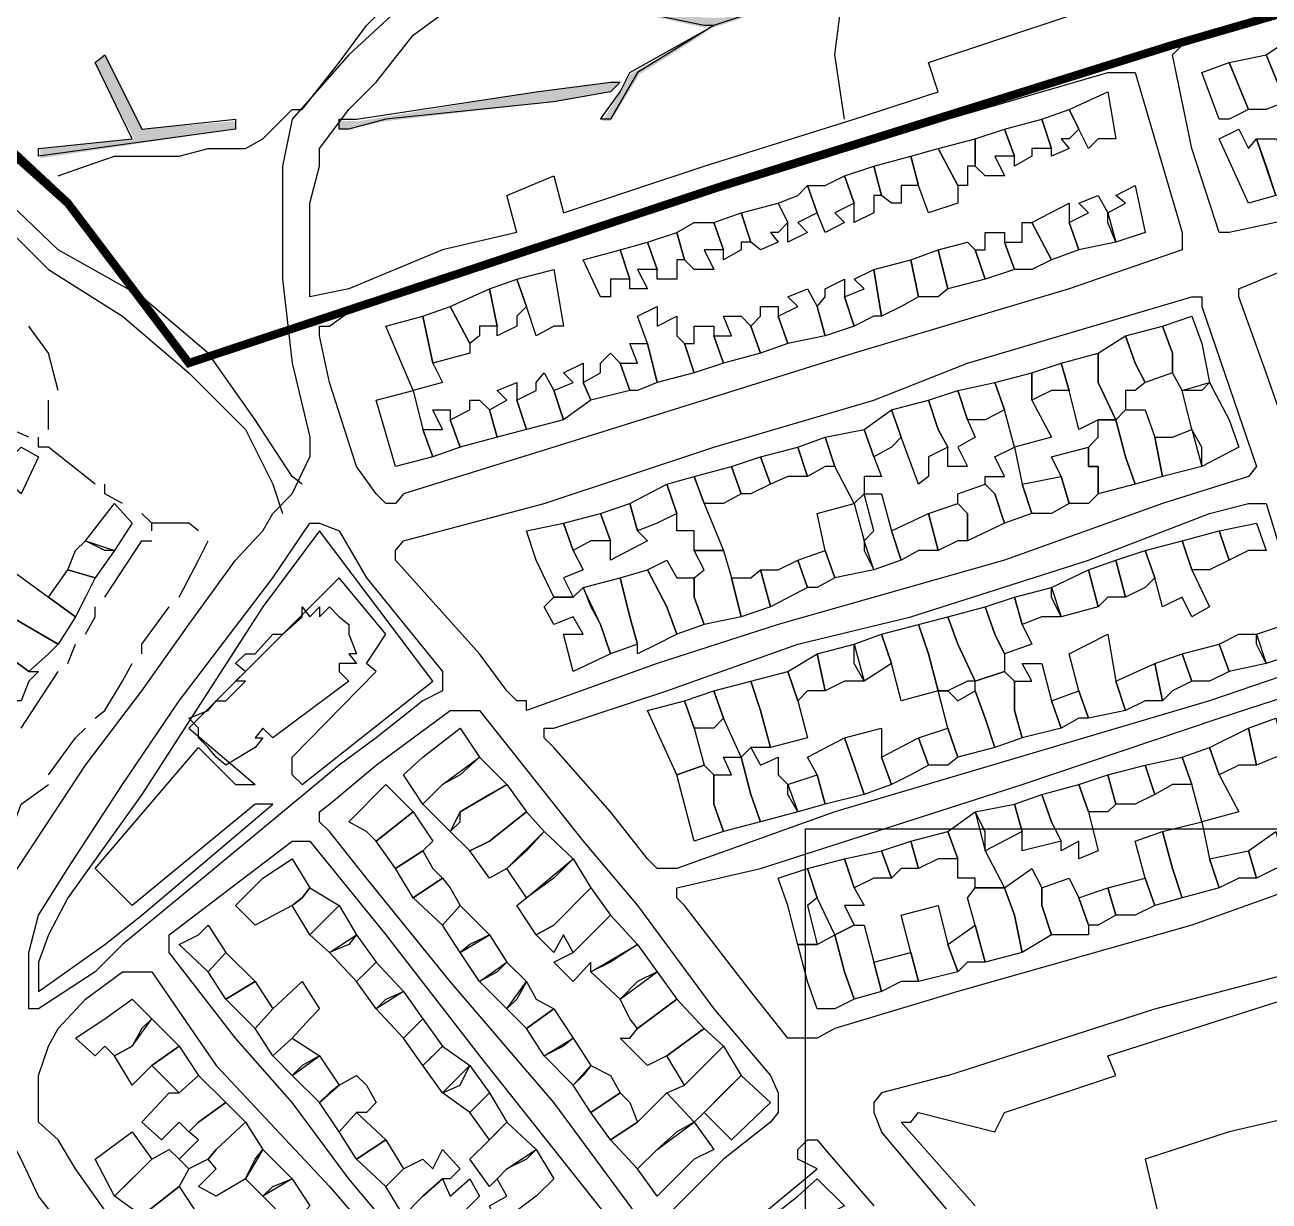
# Model space of a CAD drawing. Header units: millimetres. Extents: x -3588 to 75209, y -3737 to 38254.
# Drawn here: x 18656.6 to 18836.6, y 33801.1 to 33971.2 of the extents above; entities that cross this region are included whole.
import ezdxf

# ---------------------------------------------------------------- set-up
doc = ezdxf.new("R2010")
doc.units = ezdxf.units.MM
doc.layers.add('H', color=250, linetype='Continuous')
doc.layers.add('P', color=253, linetype='Continuous')

msp = doc.modelspace()

# ---------------------------------------------------------------- hatches: boundary and pattern name
at = {"layer": 'H', "linetype": 'Continuous'}
for points in [[(18725.22, 33977.638), (18729.173, 33977.638), (18754.859, 33972.277), (18757.692, 33972.277), (18775.184, 33977.638), (18794.388, 33983.288), (18795.796, 33983.288), (18801.158, 33983.288), (18803.702, 33983.288), (18817.241, 33984.408), (18835.038, 33987.224), (18841.807, 33988.649), (18845.76, 33988.649), (18844.352, 33987.224), (18825.435, 33984.408), (18813.288, 33983.288), (18802.566, 33981.863), (18795.796, 33983.288), (18794.388, 33983.288), (18776.592, 33977.638), (18756.267, 33970.853), (18745.545, 33964.083), (18741.32, 33957.314), (18740.184, 33957.314), (18742.728, 33961.538), (18744.136, 33964.083), (18756.267, 33970.853), (18754.859, 33970.853), (18729.173, 33976.502), (18725.22, 33976.502), (18725.22, 33977.638), (18725.22, 33977.638)], [(18658.885, 33951.952), (18658.885, 33953.361), (18672.44, 33954.769), (18666.79, 33965.491), (18668.199, 33966.9), (18673.56, 33956.177), (18687.115, 33957.314), (18687.115, 33956.177), (18658.885, 33951.952), (18658.885, 33951.952)], [(18702.079, 33956.177), (18702.079, 33957.314), (18704.895, 33957.314), (18730.581, 33961.538), (18741.32, 33962.963), (18742.728, 33962.963), (18741.32, 33961.538), (18733.414, 33960.13), (18708.848, 33957.314), (18703.487, 33956.177), (18702.079, 33956.177), (18702.079, 33956.177)]]:
    msp.add_hatch(color=256, dxfattribs=at).paths.add_polyline_path(points)

# ---------------------------------------------------------------- linework, layer by layer
msp.add_lwpolyline([(18769.536, 33854.934), (20358.747, 33854.934), (20358.747, 33039.938), (18769.536, 33039.938)], close=True)
at = {"layer": 'P'}
for points in [[(18781.969, 34143.053), (18781.969, 34140.508), (18779.425, 34129.497), (18772.367, 34101.283), (18765.581, 34072.764), (18760.22, 34049.623), (18756.267, 34033.523), (18754.859, 34023.937), (18753.451, 34019.984), (18749.498, 34013.198), (18742.728, 34003.612), (18730.581, 33990.057), (18718.162, 33980.455), (18703.487, 33966.9), (18695.293, 33957.586), (18693.885, 33950.816), (18693.885, 33934.444), (18695.293, 33922.313), (18697.838, 33911.575), (18697.838, 33908.758)], [(18727.765, 33941.214), (18726.356, 33946.575), (18733.126, 33949.408), (18734.534, 33944.046), (18754.859, 33950.816), (18776.592, 33957.586), (18788.739, 33961.538), (18787.33, 33965.779), (18807.655, 33972.549), (18814.425, 33975.094), (18818.666, 33976.502), (18840.399, 33983.288), (18842.943, 33979.335), (18842.943, 33977.91), (18852.53, 33981.863), (18867.493, 33986.104), (18876.807, 33988.649), (18895.724, 33995.418), (18905.326, 33998.235)], [(18830.797, 33941.214), (18829.388, 33941.214), (18825.435, 33953.361), (18822.619, 33966.9), (18824.027, 33968.324), (18829.388, 33969.732), (18849.713, 33976.502), (18876.807, 33984.696), (18898.54, 33991.465), (18908.142, 33994.01), (18909.279, 33994.01), (18910.687, 33992.874), (18920.289, 33969.732), (18920.289, 33968.324), (18918.865, 33968.324), (18918.865, 33966.9), (18898.54, 33961.538), (18863.268, 33950.816), (18837.566, 33942.638), (18830.797, 33941.214)], [(18844.352, 33987.224), (18825.435, 33984.696), (18813.288, 33983.288), (18802.294, 33981.863), (18795.508, 33983.288), (18794.1, 33983.288), (18776.592, 33977.91), (18756.267, 33971.141), (18745.257, 33964.371), (18741.32, 33957.586), (18739.895, 33957.586), (18742.728, 33961.538), (18744.136, 33964.371), (18756.267, 33971.141), (18754.859, 33971.141), (18729.173, 33976.502), (18724.932, 33976.502), (18724.932, 33977.91), (18724.932, 33977.91)], [(18661.429, 33949.408), (18665.382, 33950.816), (18669.607, 33952.224), (18673.56, 33952.224), (18678.921, 33952.224), (18683.162, 33953.361), (18688.524, 33953.361), (18691.068, 33954.769), (18693.885, 33957.586), (18695.293, 33959.01), (18696.717, 33959.01), (18702.079, 33965.779), (18706.032, 33971.141), (18711.393, 33976.502), (18718.162, 33980.455), (18719.571, 33981.863)], [(18727.765, 33941.214), (18717.042, 33938.685), (18703.487, 33933.036), (18697.838, 33931.9), (18697.838, 33935.853), (18697.838, 33939.805), (18697.838, 33945.455), (18699.246, 33950.816), (18699.246, 33953.361), (18703.487, 33959.01), (18707.44, 33962.963), (18712.801, 33969.732), (18723.812, 33977.91)], [(18775.184, 33957.586), (18773.775, 33966.9), (18775.184, 33977.91)], [(18840.399, 33961.538), (18838.99, 33960.13), (18836.158, 33966.9), (18840.399, 33969.732), (18842.943, 33961.538), (18840.399, 33961.538)], [(18658.597, 33952.224), (18658.597, 33953.361), (18672.152, 33954.769), (18666.79, 33965.779), (18668.199, 33966.9), (18673.56, 33956.177), (18687.115, 33957.586), (18687.115, 33956.177), (18658.597, 33952.224), (18658.597, 33952.224)], [(18830.797, 33957.586), (18829.388, 33957.586), (18826.844, 33964.371), (18830.797, 33965.779), (18833.613, 33959.01), (18830.797, 33957.586)], [(18836.158, 33959.01), (18833.613, 33959.01), (18830.797, 33965.779), (18836.158, 33966.9), (18838.99, 33960.13), (18836.158, 33959.01)], [(18708.848, 33901.989), (18707.44, 33903.397), (18704.607, 33907.35), (18700.67, 33919.481), (18699.246, 33926.25), (18699.246, 33927.675), (18700.67, 33927.675), (18704.607, 33930.491), (18722.403, 33935.853), (18746.681, 33944.046), (18768.414, 33950.816), (18790.147, 33957.586), (18813.288, 33964.371), (18814.425, 33964.371), (18815.833, 33964.371), (18817.241, 33964.371), (18824.027, 33941.214), (18824.027, 33938.685), (18807.655, 33933.036), (18776.592, 33923.722), (18733.126, 33910.167), (18711.393, 33903.397), (18710.257, 33901.989), (18708.848, 33901.989)], [(18702.079, 33956.177), (18702.079, 33957.586), (18704.607, 33957.586), (18730.581, 33961.538), (18741.32, 33962.963), (18742.728, 33962.963), (18741.32, 33961.538), (18733.126, 33960.13), (18708.848, 33957.586), (18703.487, 33956.177), (18702.079, 33956.177), (18702.079, 33956.177)], [(18811.88, 33954.769), (18810.472, 33953.361), (18809.063, 33956.177), (18807.655, 33959.01), (18813.288, 33961.538), (18814.425, 33954.769), (18811.88, 33954.769)], [(18807.655, 33954.769), (18806.519, 33954.769), (18807.655, 33953.361), (18805.111, 33952.224), (18805.111, 33953.361), (18803.702, 33957.586), (18807.655, 33959.01), (18809.063, 33956.177), (18807.655, 33954.769)], [(18696.717, 33904.805), (18695.293, 33905.926), (18689.932, 33914.119), (18683.162, 33923.722), (18673.56, 33931.9), (18661.429, 33938.685), (18653.235, 33946.575), (18650.419, 33957.586)], [(18803.702, 33953.361), (18802.294, 33953.361), (18802.294, 33952.224), (18799.749, 33950.816), (18799.749, 33952.224), (18798.341, 33956.177), (18803.702, 33957.586), (18805.111, 33953.361), (18803.702, 33953.361)], [(18798.341, 33952.224), (18796.917, 33952.224), (18798.341, 33949.408), (18795.508, 33949.408), (18794.1, 33950.816), (18794.1, 33954.769), (18798.341, 33956.177), (18799.749, 33952.224), (18798.341, 33952.224)], [(18836.158, 33950.816), (18837.566, 33946.575), (18833.613, 33945.455), (18829.388, 33954.769), (18832.205, 33956.177), (18833.613, 33953.361), (18834.749, 33954.769), (18836.158, 33950.816)], [(18791.555, 33947.999), (18791.555, 33945.455), (18787.33, 33944.046), (18785.906, 33947.999), (18784.786, 33952.224), (18788.739, 33953.361), (18791.555, 33947.999)], [(18794.1, 33950.816), (18792.964, 33950.816), (18792.964, 33947.999), (18791.555, 33947.999), (18788.739, 33953.361), (18794.1, 33954.769), (18794.1, 33950.816)], [(18836.158, 33954.769), (18837.566, 33954.769), (18838.99, 33953.361), (18840.399, 33953.361), (18842.943, 33947.999), (18837.566, 33946.575), (18834.749, 33954.769), (18836.158, 33954.769)], [(18784.786, 33947.999), (18783.378, 33947.999), (18783.378, 33945.455), (18781.969, 33945.455), (18780.545, 33946.575), (18779.425, 33950.816), (18784.786, 33952.224), (18785.906, 33947.999), (18784.786, 33947.999)], [(18779.425, 33946.575), (18779.425, 33945.455), (18779.425, 33944.046), (18776.592, 33942.638), (18776.592, 33945.455), (18775.184, 33949.408), (18779.425, 33950.816), (18780.545, 33946.575), (18779.425, 33946.575)], [(18768.414, 33946.575), (18769.822, 33947.999), (18771.231, 33944.046), (18768.414, 33942.638), (18769.822, 33941.214), (18767.006, 33939.805), (18767.006, 33942.638), (18765.581, 33945.455), (18768.414, 33946.575)], [(18772.367, 33947.999), (18775.184, 33949.408), (18776.592, 33945.455), (18773.775, 33944.046), (18775.184, 33942.638), (18772.367, 33941.214), (18771.231, 33944.046), (18769.822, 33947.999), (18772.367, 33947.999)], [(18813.288, 33942.638), (18813.288, 33944.046), (18815.833, 33945.455), (18814.425, 33946.575), (18817.241, 33947.999), (18818.666, 33941.214), (18814.425, 33939.805), (18813.288, 33942.638)], [(18813.288, 33944.046), (18814.425, 33939.805), (18809.063, 33938.685), (18807.655, 33942.638), (18810.472, 33944.046), (18809.063, 33945.455), (18811.88, 33946.575), (18813.288, 33944.046)], [(18650.419, 33945.455), (18660.021, 33935.853), (18670.743, 33929.083), (18680.346, 33920.889), (18688.524, 33912.711), (18692.476, 33904.805), (18693.885, 33900.564)], [(18765.581, 33941.214), (18764.461, 33941.214), (18765.581, 33939.805), (18763.053, 33938.685), (18761.644, 33939.805), (18760.22, 33944.046), (18765.581, 33945.455), (18767.006, 33942.638), (18765.581, 33941.214)], [(18807.655, 33942.638), (18809.063, 33938.685), (18805.111, 33937.261), (18802.294, 33942.638), (18807.655, 33945.455), (18807.655, 33942.638)], [(18753.451, 33942.638), (18756.267, 33942.638), (18757.692, 33938.685), (18754.859, 33938.685), (18756.267, 33935.853), (18753.451, 33935.853), (18752.042, 33937.261), (18750.906, 33941.214), (18753.451, 33942.638)], [(18761.644, 33939.805), (18760.22, 33939.805), (18760.22, 33938.685), (18757.692, 33937.261), (18757.692, 33938.685), (18756.267, 33942.638), (18760.22, 33944.046), (18761.644, 33939.805)], [(18802.294, 33935.853), (18799.749, 33935.853), (18798.341, 33939.805), (18800.87, 33939.805), (18800.87, 33942.638), (18802.294, 33942.638), (18805.111, 33937.261), (18802.294, 33935.853)], [(18750.906, 33937.261), (18750.906, 33934.444), (18748.089, 33934.444), (18748.089, 33935.853), (18746.681, 33939.805), (18750.906, 33941.214), (18752.042, 33937.261), (18750.906, 33937.261)], [(18798.341, 33939.805), (18799.749, 33935.853), (18795.508, 33934.444), (18794.1, 33938.685), (18795.508, 33938.685), (18795.508, 33941.214), (18798.341, 33941.214), (18798.341, 33939.805)], [(18742.728, 33934.444), (18741.32, 33934.444), (18741.32, 33931.9), (18739.895, 33931.9), (18737.367, 33937.261), (18742.728, 33938.685), (18744.136, 33934.444), (18742.728, 33934.444)], [(18746.681, 33935.853), (18745.257, 33935.853), (18746.681, 33933.036), (18744.136, 33933.036), (18744.136, 33934.444), (18742.728, 33938.685), (18746.681, 33939.805), (18748.089, 33935.853), (18746.681, 33935.853)], [(18788.739, 33931.9), (18785.906, 33931.9), (18784.786, 33937.261), (18788.739, 33938.685), (18790.147, 33933.036), (18788.739, 33931.9)], [(18794.1, 33938.685), (18795.508, 33934.444), (18790.147, 33933.036), (18788.739, 33938.685), (18792.964, 33939.805), (18794.1, 33938.685)], [(18783.378, 33930.491), (18780.545, 33929.083), (18779.425, 33935.853), (18784.786, 33937.261), (18785.906, 33931.9), (18783.378, 33930.491)], [(18733.126, 33927.675), (18730.581, 33926.25), (18729.173, 33930.491), (18727.765, 33934.444), (18733.126, 33935.853), (18734.534, 33927.675), (18733.126, 33927.675)], [(18779.425, 33929.083), (18776.592, 33927.675), (18775.184, 33931.9), (18778.016, 33933.036), (18776.592, 33934.444), (18779.425, 33935.853), (18780.545, 33929.083), (18779.425, 33929.083)], [(18840.399, 33908.758), (18836.158, 33920.889), (18832.205, 33931.9), (18832.205, 33933.036), (18838.99, 33935.853)], [(18727.765, 33929.083), (18727.765, 33927.675), (18724.932, 33926.25), (18724.932, 33927.675), (18723.812, 33933.036), (18727.765, 33934.444), (18729.173, 33930.491), (18727.765, 33929.083)], [(18775.184, 33931.9), (18776.592, 33927.675), (18772.367, 33926.25), (18771.231, 33930.491), (18772.367, 33931.9), (18772.367, 33933.036), (18775.184, 33934.444), (18775.184, 33931.9)], [(18729.173, 33873.47), (18727.765, 33873.47), (18726.356, 33874.878), (18722.403, 33880.24), (18710.257, 33893.795), (18710.257, 33895.203), (18711.393, 33896.611), (18731.718, 33901.989), (18756.267, 33910.167), (18779.425, 33916.936), (18792.964, 33922.313), (18825.435, 33931.9), (18826.844, 33931.9), (18826.844, 33930.491), (18834.749, 33907.35), (18833.613, 33905.926), (18821.194, 33901.989), (18798.341, 33893.795), (18765.581, 33884.481), (18748.089, 33878.831), (18729.173, 33872.062), (18729.173, 33873.47)], [(18723.812, 33927.675), (18722.403, 33927.675), (18722.403, 33926.25), (18720.995, 33925.13), (18718.162, 33930.491), (18723.812, 33933.036), (18724.932, 33927.675), (18723.812, 33927.675)], [(18771.231, 33930.491), (18772.367, 33926.25), (18767.006, 33925.13), (18765.581, 33929.083), (18768.414, 33930.491), (18767.006, 33931.9), (18769.822, 33933.036), (18771.231, 33930.491)], [(18720.995, 33925.13), (18720.995, 33923.722), (18715.618, 33922.313), (18714.209, 33929.083), (18718.162, 33930.491), (18720.995, 33925.13)], [(18750.906, 33926.25), (18752.042, 33925.13), (18753.451, 33920.889), (18748.089, 33919.481), (18746.681, 33925.13), (18745.257, 33929.083), (18748.089, 33930.491), (18748.089, 33927.675), (18750.906, 33929.083), (18750.906, 33926.25)], [(18765.581, 33929.083), (18767.006, 33925.13), (18763.053, 33923.722), (18761.644, 33927.675), (18763.053, 33929.083), (18763.053, 33930.491), (18765.581, 33930.491), (18765.581, 33929.083)], [(18715.618, 33922.313), (18717.042, 33919.481), (18712.801, 33918.36), (18708.848, 33927.675), (18714.209, 33929.083), (18715.618, 33922.313)], [(18761.644, 33927.675), (18763.053, 33923.722), (18757.692, 33922.313), (18756.267, 33926.25), (18758.812, 33926.25), (18757.692, 33929.083), (18760.22, 33929.083), (18761.644, 33927.675)], [(18826.844, 33918.36), (18824.027, 33918.36), (18822.619, 33920.889), (18822.619, 33923.722), (18821.194, 33927.675), (18825.435, 33929.083), (18826.844, 33925.13), (18827.98, 33919.481), (18826.844, 33918.36)], [(18661.429, 33918.36), (18660.021, 33923.722), (18657.188, 33927.675)], [(18756.267, 33926.25), (18757.692, 33922.313), (18753.451, 33920.889), (18752.042, 33925.13), (18753.451, 33925.13), (18753.451, 33927.675), (18756.267, 33927.675), (18756.267, 33926.25)], [(18817.241, 33918.36), (18815.833, 33918.36), (18815.833, 33915.528), (18814.425, 33914.119), (18811.88, 33919.481), (18811.88, 33923.722), (18815.833, 33926.25), (18817.241, 33922.313), (18818.666, 33919.481), (18817.241, 33918.36)], [(18822.619, 33923.722), (18822.619, 33920.889), (18818.666, 33919.481), (18817.241, 33922.313), (18815.833, 33926.25), (18821.194, 33927.675), (18822.619, 33923.722)], [(18745.257, 33918.36), (18744.136, 33918.36), (18742.728, 33922.313), (18745.257, 33922.313), (18744.136, 33925.13), (18746.681, 33925.13), (18748.089, 33919.481), (18745.257, 33918.36)], [(18742.728, 33922.313), (18744.136, 33918.36), (18738.487, 33916.936), (18737.367, 33919.481), (18739.895, 33920.889), (18739.895, 33922.313), (18741.32, 33923.722), (18742.728, 33922.313)], [(18811.88, 33919.481), (18814.425, 33914.119), (18811.88, 33914.119), (18809.063, 33912.711), (18807.655, 33918.36), (18806.519, 33922.313), (18811.88, 33923.722), (18811.88, 33919.481)], [(18733.126, 33918.36), (18734.534, 33914.119), (18729.173, 33912.711), (18727.765, 33916.936), (18730.581, 33918.36), (18730.581, 33919.481), (18731.718, 33920.889), (18733.126, 33918.36)], [(18737.367, 33919.481), (18738.487, 33916.936), (18734.534, 33914.119), (18733.126, 33918.36), (18735.943, 33919.481), (18734.534, 33920.889), (18737.367, 33922.313), (18737.367, 33919.481)], [(18802.294, 33916.936), (18805.111, 33911.575), (18799.749, 33910.167), (18798.341, 33915.528), (18796.917, 33919.481), (18802.294, 33920.889), (18802.294, 33916.936)], [(18805.111, 33918.36), (18802.294, 33916.936), (18802.294, 33920.889), (18806.519, 33922.313), (18807.655, 33918.36), (18805.111, 33918.36)], [(18727.765, 33916.936), (18729.173, 33912.711), (18724.932, 33911.575), (18723.812, 33915.528), (18726.356, 33916.936), (18724.932, 33918.36), (18727.765, 33919.481), (18727.765, 33916.936)], [(18795.508, 33914.119), (18792.964, 33914.119), (18791.555, 33918.36), (18796.917, 33919.481), (18798.341, 33915.528), (18795.508, 33914.119)], [(18826.844, 33910.167), (18825.435, 33912.711), (18824.027, 33918.36), (18827.98, 33919.481), (18830.797, 33914.119), (18832.205, 33910.167), (18826.844, 33907.35), (18826.844, 33910.167)], [(18714.209, 33912.711), (18715.618, 33908.758), (18710.257, 33907.35), (18707.44, 33916.936), (18712.801, 33918.36), (18714.209, 33912.711)], [(18792.964, 33914.119), (18794.1, 33911.575), (18791.555, 33910.167), (18792.964, 33907.35), (18790.147, 33907.35), (18790.147, 33910.167), (18788.739, 33912.711), (18787.33, 33916.936), (18791.555, 33918.36), (18792.964, 33914.119)], [(18660.021, 33912.711), (18660.021, 33914.119), (18660.021, 33916.936)], [(18718.162, 33914.119), (18719.571, 33910.167), (18715.618, 33908.758), (18714.209, 33912.711), (18717.042, 33912.711), (18715.618, 33915.528), (18718.162, 33915.528), (18718.162, 33914.119)], [(18723.812, 33915.528), (18724.932, 33911.575), (18719.571, 33910.167), (18718.162, 33914.119), (18720.995, 33915.528), (18720.995, 33916.936), (18722.403, 33916.936), (18723.812, 33915.528)], [(18781.969, 33910.167), (18779.425, 33908.758), (18778.016, 33912.711), (18781.969, 33915.528), (18783.378, 33911.575), (18781.969, 33910.167)], [(18783.378, 33911.575), (18781.969, 33915.528), (18787.33, 33916.936), (18788.739, 33912.711), (18790.147, 33910.167), (18787.33, 33908.758), (18787.33, 33905.926), (18785.906, 33904.805), (18783.378, 33911.575)], [(18820.074, 33911.575), (18821.194, 33905.926), (18817.241, 33904.805), (18815.833, 33908.758), (18814.425, 33914.119), (18815.833, 33915.528), (18818.666, 33915.528), (18820.074, 33911.575)], [(18815.833, 33908.758), (18817.241, 33904.805), (18811.88, 33903.397), (18811.88, 33907.35), (18810.472, 33907.35), (18810.472, 33910.167), (18811.88, 33911.575), (18811.88, 33914.119), (18814.425, 33914.119), (18815.833, 33908.758)], [(18657.188, 33911.575), (18654.644, 33912.711)], [(18779.425, 33908.758), (18780.545, 33905.926), (18778.016, 33905.926), (18778.016, 33903.397), (18776.592, 33901.989), (18773.775, 33907.35), (18772.367, 33911.575), (18778.016, 33912.711), (18779.425, 33908.758)], [(18822.619, 33911.575), (18825.435, 33912.711), (18826.844, 33907.35), (18821.194, 33905.926), (18820.074, 33911.575), (18822.619, 33911.575)], [(18654.644, 33908.758), (18656.068, 33910.167), (18658.597, 33908.758), (18656.068, 33903.397), (18653.235, 33905.926), (18654.644, 33908.758)], [(18658.597, 33910.167), (18658.597, 33911.575)], [(18658.597, 33910.167), (18658.597, 33911.575)], [(18666.79, 33904.805), (18660.021, 33910.167), (18658.597, 33910.167)], [(18767.006, 33905.926), (18764.461, 33904.805), (18763.053, 33908.758), (18768.414, 33910.167), (18769.822, 33905.926), (18767.006, 33905.926)], [(18772.367, 33907.35), (18769.822, 33905.926), (18768.414, 33910.167), (18772.367, 33911.575), (18773.775, 33907.35), (18772.367, 33907.35)], [(18800.87, 33904.805), (18802.294, 33900.564), (18798.341, 33899.156), (18796.917, 33903.397), (18795.508, 33904.805), (18795.508, 33905.926), (18798.341, 33905.926), (18796.917, 33908.758), (18799.749, 33910.167), (18800.87, 33904.805)], [(18810.472, 33901.989), (18807.655, 33901.989), (18806.519, 33905.926), (18805.111, 33908.758), (18810.472, 33910.167), (18810.472, 33907.35), (18811.88, 33907.35), (18811.88, 33903.397), (18810.472, 33901.989)], [(18691.068, 33898.036), (18692.476, 33900.564), (18695.293, 33903.397), (18697.838, 33908.758)], [(18761.644, 33903.397), (18760.22, 33903.397), (18758.812, 33907.35), (18763.053, 33908.758), (18764.461, 33904.805), (18761.644, 33903.397)], [(18757.692, 33901.989), (18754.859, 33901.989), (18753.451, 33905.926), (18758.812, 33907.35), (18760.22, 33903.397), (18757.692, 33901.989)], [(18670.743, 33901.989), (18668.199, 33903.397), (18668.199, 33904.805)], [(18748.089, 33899.156), (18745.257, 33898.036), (18744.136, 33901.989), (18749.498, 33904.805), (18750.906, 33900.564), (18748.089, 33899.156)], [(18754.859, 33901.989), (18757.692, 33895.203), (18753.451, 33895.203), (18753.451, 33898.036), (18750.906, 33898.036), (18750.906, 33900.564), (18749.498, 33904.805), (18753.451, 33905.926), (18754.859, 33901.989)], [(18796.917, 33903.397), (18798.341, 33899.156), (18792.964, 33896.611), (18792.964, 33900.564), (18791.555, 33901.989), (18791.555, 33903.397), (18795.508, 33904.805), (18796.917, 33903.397)], [(18805.111, 33900.564), (18802.294, 33900.564), (18800.87, 33904.805), (18806.519, 33905.926), (18807.655, 33901.989), (18805.111, 33900.564)], [(18781.969, 33898.036), (18783.378, 33893.795), (18779.425, 33892.386), (18778.016, 33896.611), (18779.425, 33898.036), (18778.016, 33903.397), (18780.545, 33903.397), (18781.969, 33898.036)], [(18668.199, 33895.203), (18665.382, 33896.611), (18669.607, 33901.989), (18672.152, 33899.156), (18669.607, 33895.203), (18668.199, 33895.203)], [(18749.498, 33849.192), (18748.089, 33849.192), (18746.681, 33850.601), (18741.32, 33857.386), (18733.126, 33866.7), (18731.718, 33868.109), (18731.718, 33869.517), (18733.126, 33869.517), (18749.498, 33874.878), (18768.414, 33881.664), (18784.786, 33885.601), (18810.472, 33893.795), (18827.98, 33900.564), (18833.613, 33901.989), (18834.749, 33901.989), (18836.158, 33901.989), (18841.519, 33884.481)], [(18745.257, 33898.036), (18746.681, 33896.611), (18741.32, 33893.795), (18741.32, 33896.611), (18739.895, 33900.564), (18744.136, 33901.989), (18745.257, 33898.036)], [(18778.016, 33895.203), (18779.425, 33892.386), (18773.775, 33891.25), (18772.367, 33895.203), (18771.231, 33900.564), (18776.592, 33901.989), (18778.016, 33896.611), (18778.016, 33895.203)], [(18791.555, 33896.611), (18788.739, 33895.203), (18787.33, 33900.564), (18791.555, 33901.989), (18792.964, 33900.564), (18792.964, 33896.611), (18791.555, 33896.611)], [(18658.597, 33828.868), (18657.188, 33828.868), (18657.188, 33830.276), (18657.188, 33831.412), (18657.188, 33837.062), (18658.597, 33842.423), (18662.838, 33849.192), (18670.743, 33861.339), (18678.921, 33873.47), (18692.476, 33891.25), (18697.838, 33899.156), (18699.246, 33899.156), (18702.079, 33898.036), (18706.032, 33891.25), (18717.042, 33877.711), (18717.042, 33876.287), (18717.042, 33874.878), (18714.209, 33873.47), (18707.44, 33868.109), (18702.079, 33864.156), (18695.293, 33858.507), (18678.921, 33844.951), (18670.743, 33838.182), (18666.79, 33834.229), (18658.597, 33828.868)], [(18674.968, 33898.036), (18674.968, 33899.156), (18673.56, 33900.564)], [(18681.754, 33898.036), (18680.346, 33899.156), (18678.921, 33899.156), (18674.968, 33899.156)], [(18735.943, 33895.203), (18737.367, 33892.386), (18734.534, 33891.25), (18735.943, 33888.434), (18733.126, 33888.434), (18730.581, 33893.795), (18729.173, 33898.036), (18734.534, 33899.156), (18735.943, 33895.203)], [(18738.487, 33896.611), (18735.943, 33895.203), (18734.534, 33899.156), (18739.895, 33900.564), (18741.32, 33896.611), (18738.487, 33896.611)], [(18785.906, 33895.203), (18783.378, 33893.795), (18781.969, 33898.036), (18787.33, 33900.564), (18788.739, 33895.203), (18785.906, 33895.203)], [(18833.613, 33895.203), (18830.797, 33893.795), (18829.388, 33898.036), (18834.749, 33899.156), (18836.158, 33895.203), (18833.613, 33895.203)], [(18650.419, 33826.051), (18650.419, 33827.459), (18650.419, 33835.637), (18651.827, 33839.59), (18654.644, 33847.784), (18665.382, 33864.156), (18673.56, 33874.878), (18680.346, 33884.481), (18687.115, 33893.795), (18691.068, 33898.036)], [(18696.717, 33861.339), (18715.618, 33876.287), (18699.246, 33898.036), (18691.068, 33887.025), (18673.56, 33859.915), (18662.838, 33844.951), (18660.021, 33839.59), (18658.597, 33835.637), (18658.597, 33831.412), (18668.199, 33838.182), (18673.56, 33842.423), (18692.476, 33858.507)], [(18827.98, 33892.386), (18825.435, 33892.386), (18824.027, 33896.611), (18829.388, 33898.036), (18830.797, 33893.795), (18827.98, 33892.386)], [(18663.958, 33895.203), (18665.382, 33896.611), (18669.607, 33895.203), (18666.79, 33891.25), (18662.838, 33892.386), (18663.958, 33895.203)], [(18668.199, 33888.434), (18673.56, 33896.611), (18674.968, 33896.611)], [(18678.921, 33888.434), (18681.754, 33893.795), (18683.162, 33896.611)], [(18825.435, 33892.386), (18827.98, 33887.025), (18825.435, 33885.601), (18824.027, 33888.434), (18821.194, 33887.025), (18820.074, 33891.25), (18818.666, 33895.203), (18824.027, 33896.611), (18825.435, 33892.386)], [(18753.451, 33889.842), (18753.451, 33888.434), (18754.859, 33884.481), (18750.906, 33883.072), (18749.498, 33887.025), (18746.681, 33892.386), (18749.498, 33893.795), (18750.906, 33891.25), (18753.451, 33891.25), (18753.451, 33889.842)], [(18753.451, 33888.434), (18753.451, 33891.25), (18754.859, 33892.386), (18753.451, 33895.203), (18757.692, 33895.203), (18758.812, 33891.25), (18760.22, 33885.601), (18754.859, 33884.481), (18753.451, 33888.434)], [(18765.581, 33892.386), (18768.414, 33893.795), (18769.822, 33889.842), (18764.461, 33887.025), (18763.053, 33892.386), (18765.581, 33892.386)], [(18771.231, 33889.842), (18769.822, 33889.842), (18768.414, 33893.795), (18772.367, 33895.203), (18773.775, 33891.25), (18771.231, 33889.842)], [(18813.288, 33888.434), (18811.88, 33887.025), (18810.472, 33892.386), (18814.425, 33893.795), (18815.833, 33888.434), (18813.288, 33888.434)], [(18818.666, 33889.842), (18815.833, 33888.434), (18814.425, 33893.795), (18818.666, 33895.203), (18820.074, 33891.25), (18818.666, 33889.842)], [(18660.021, 33888.434), (18663.958, 33885.601), (18661.429, 33881.664), (18654.644, 33885.601), (18651.827, 33888.434), (18654.644, 33892.386), (18660.021, 33888.434)], [(18665.382, 33888.434), (18663.958, 33885.601), (18660.021, 33888.434), (18662.838, 33892.386), (18666.79, 33891.25), (18665.382, 33888.434)], [(18748.089, 33881.664), (18745.257, 33880.24), (18745.257, 33881.664), (18744.136, 33885.601), (18742.728, 33891.25), (18746.681, 33892.386), (18749.498, 33887.025), (18750.906, 33883.072), (18748.089, 33881.664)], [(18761.644, 33891.25), (18763.053, 33892.386), (18764.461, 33887.025), (18760.22, 33885.601), (18758.812, 33891.25), (18761.644, 33891.25)], [(18805.111, 33888.434), (18805.111, 33889.842), (18810.472, 33892.386), (18811.88, 33887.025), (18806.519, 33885.601), (18805.111, 33888.434)], [(18696.717, 33861.339), (18695.293, 33862.748), (18695.293, 33865.276), (18707.44, 33877.711), (18706.032, 33878.831), (18708.848, 33883.072), (18702.079, 33891.25), (18680.346, 33869.517), (18689.932, 33861.339)], [(18744.136, 33885.601), (18745.257, 33881.664), (18741.32, 33880.24), (18739.895, 33884.481), (18737.367, 33889.842), (18742.728, 33891.25), (18744.136, 33885.601)], [(18738.487, 33887.025), (18739.895, 33884.481), (18741.32, 33880.24), (18735.943, 33877.711), (18734.534, 33883.072), (18737.367, 33883.072), (18735.943, 33885.601), (18733.126, 33884.481), (18731.718, 33887.025), (18733.126, 33888.434), (18735.943, 33888.434), (18737.367, 33889.842), (18738.487, 33887.025)], [(18796.917, 33883.072), (18795.508, 33887.025), (18799.749, 33888.434), (18800.87, 33884.481), (18802.294, 33881.664), (18798.341, 33880.24), (18796.917, 33883.072)], [(18803.702, 33885.601), (18800.87, 33884.481), (18799.749, 33888.434), (18805.111, 33889.842), (18806.519, 33885.601), (18803.702, 33885.601)], [(18665.382, 33883.072), (18666.79, 33885.601), (18666.79, 33887.025)], [(18673.56, 33880.24), (18673.56, 33881.664), (18677.513, 33887.025)], [(18683.162, 33872.062), (18684.283, 33873.47), (18685.707, 33873.47), (18688.524, 33876.287), (18687.115, 33876.287), (18688.524, 33877.711), (18687.115, 33878.831), (18688.524, 33880.24), (18689.932, 33880.24), (18692.476, 33883.072), (18693.885, 33883.072), (18696.717, 33885.601), (18696.717, 33887.025), (18697.838, 33885.601), (18699.246, 33887.025), (18699.246, 33885.601), (18700.67, 33887.025), (18702.079, 33885.601), (18703.487, 33884.481), (18703.487, 33883.072), (18704.607, 33880.24), (18703.487, 33880.24), (18704.607, 33878.831), (18703.487, 33878.831), (18702.079, 33878.831), (18702.079, 33877.711), (18703.487, 33876.287), (18692.476, 33868.109), (18691.068, 33869.517), (18689.932, 33868.109), (18691.068, 33868.109), (18689.932, 33866.7), (18685.707, 33864.156), (18684.283, 33865.276), (18683.162, 33866.7), (18681.754, 33868.109), (18681.754, 33869.517), (18680.346, 33870.925), (18683.162, 33872.062)], [(18796.917, 33883.072), (18798.341, 33880.24), (18798.341, 33877.711), (18794.1, 33876.287), (18791.555, 33881.664), (18790.147, 33885.601), (18795.508, 33887.025), (18796.917, 33883.072)], [(18660.021, 33880.24), (18657.188, 33877.711), (18651.827, 33881.664), (18654.644, 33885.601), (18661.429, 33881.664), (18660.021, 33880.24)], [(18792.964, 33876.287), (18790.147, 33874.878), (18788.739, 33874.878), (18787.33, 33880.24), (18785.906, 33884.481), (18790.147, 33885.601), (18791.555, 33881.664), (18794.1, 33876.287), (18792.964, 33876.287)], [(18657.188, 33876.287), (18656.068, 33873.47), (18654.644, 33873.47), (18649.282, 33877.711), (18646.466, 33880.24), (18649.282, 33884.481), (18651.827, 33881.664), (18657.188, 33877.711), (18658.597, 33877.711), (18657.188, 33876.287)], [(18776.592, 33878.831), (18776.592, 33881.664), (18780.545, 33883.072), (18781.969, 33878.831), (18778.016, 33876.287), (18776.592, 33878.831)], [(18781.969, 33878.831), (18780.545, 33883.072), (18785.906, 33884.481), (18787.33, 33880.24), (18788.739, 33874.878), (18783.378, 33873.47), (18781.969, 33878.831)], [(18809.063, 33874.878), (18807.655, 33880.24), (18813.288, 33883.072), (18814.425, 33876.287), (18815.833, 33872.062), (18810.472, 33870.925), (18809.063, 33874.878)], [(18832.205, 33883.072), (18834.749, 33883.072), (18836.158, 33878.831), (18830.797, 33877.711), (18829.388, 33881.664), (18832.205, 33883.072)], [(18834.749, 33881.664), (18834.749, 33883.072), (18838.99, 33884.481), (18840.399, 33880.24), (18836.158, 33878.831), (18834.749, 33881.664)], [(18662.838, 33878.831), (18663.958, 33881.664)], [(18775.184, 33876.287), (18772.367, 33874.878), (18771.231, 33880.24), (18776.592, 33881.664), (18778.016, 33876.287), (18775.184, 33876.287)], [(18827.98, 33876.287), (18825.435, 33876.287), (18824.027, 33880.24), (18829.388, 33881.664), (18830.797, 33877.711), (18827.98, 33876.287)], [(18769.822, 33874.878), (18768.414, 33873.47), (18767.006, 33877.711), (18771.231, 33880.24), (18772.367, 33874.878), (18769.822, 33874.878)], [(18822.619, 33874.878), (18821.194, 33873.47), (18820.074, 33878.831), (18824.027, 33880.24), (18825.435, 33876.287), (18822.619, 33874.878)], [(18656.068, 33869.517), (18661.429, 33877.711)], [(18666.79, 33870.925), (18668.199, 33872.062), (18670.743, 33876.287), (18672.152, 33878.831)], [(18840.399, 33877.711), (18827.98, 33873.47), (18773.775, 33857.386), (18750.906, 33849.192), (18749.498, 33849.192)], [(18763.053, 33872.062), (18761.644, 33876.287), (18767.006, 33877.711), (18768.414, 33873.47), (18769.822, 33868.109), (18764.461, 33866.7), (18763.053, 33872.062)], [(18799.749, 33876.287), (18799.749, 33872.062), (18800.87, 33868.109), (18796.917, 33866.7), (18795.508, 33870.925), (18794.1, 33874.878), (18794.1, 33876.287), (18798.341, 33877.711), (18799.749, 33876.287)], [(18805.111, 33873.47), (18806.519, 33869.517), (18800.87, 33868.109), (18799.749, 33872.062), (18799.749, 33876.287), (18802.294, 33876.287), (18800.87, 33878.831), (18803.702, 33878.831), (18805.111, 33873.47)], [(18818.666, 33873.47), (18815.833, 33872.062), (18814.425, 33876.287), (18820.074, 33878.831), (18821.194, 33873.47), (18818.666, 33873.47)], [(18763.053, 33872.062), (18764.461, 33866.7), (18761.644, 33866.7), (18760.22, 33865.276), (18757.692, 33870.925), (18756.267, 33874.878), (18761.644, 33876.287), (18763.053, 33872.062)], [(18768.414, 33824.627), (18767.006, 33824.627), (18761.644, 33831.412), (18752.042, 33843.831), (18750.906, 33844.951), (18750.906, 33846.376), (18763.053, 33849.192), (18800.87, 33861.339), (18829.388, 33870.925), (18841.519, 33874.878)], [(18756.267, 33869.517), (18753.451, 33869.517), (18752.042, 33873.47), (18756.267, 33874.878), (18757.692, 33870.925), (18756.267, 33869.517)], [(18790.147, 33869.517), (18788.739, 33874.878), (18790.147, 33874.878), (18791.555, 33873.47), (18794.1, 33874.878), (18795.508, 33870.925), (18796.917, 33866.7), (18791.555, 33865.276), (18790.147, 33869.517)], [(18809.063, 33870.925), (18806.519, 33869.517), (18805.111, 33873.47), (18809.063, 33874.878), (18810.472, 33870.925), (18809.063, 33870.925)], [(18753.451, 33869.517), (18754.859, 33864.156), (18750.906, 33862.748), (18746.681, 33872.062), (18752.042, 33873.47), (18753.451, 33869.517)], [(18745.257, 33798.941), (18733.126, 33815.313), (18718.162, 33832.821), (18706.032, 33847.784), (18700.67, 33854.554), (18699.246, 33855.962), (18699.246, 33857.386), (18700.67, 33858.507), (18707.44, 33864.156), (18712.801, 33868.109), (18718.162, 33872.062), (18719.571, 33872.062), (18720.995, 33872.062), (18722.403, 33872.062), (18737.367, 33853.145), (18745.257, 33843.831), (18756.267, 33828.868), (18764.461, 33819.265), (18765.581, 33816.737), (18765.581, 33815.313), (18765.581, 33813.904), (18764.461, 33812.496), (18757.692, 33807.135), (18749.498, 33798.941)], [(18837.566, 33865.276), (18834.749, 33864.156), (18833.613, 33869.517), (18837.566, 33870.925), (18838.99, 33865.276), (18837.566, 33865.276)], [(18660.021, 33862.748), (18663.958, 33868.109), (18665.382, 33869.517)], [(18719.571, 33862.748), (18717.042, 33861.339), (18714.209, 33858.507), (18711.393, 33862.748), (18714.209, 33865.276), (18719.571, 33869.517), (18722.403, 33865.276), (18719.571, 33862.748)], [(18780.545, 33865.276), (18781.969, 33861.339), (18778.016, 33859.915), (18776.592, 33864.156), (18775.184, 33868.109), (18780.545, 33869.517), (18780.545, 33865.276)], [(18790.147, 33864.156), (18787.33, 33864.156), (18785.906, 33868.109), (18790.147, 33869.517), (18791.555, 33865.276), (18790.147, 33864.156)], [(18832.205, 33864.156), (18829.388, 33862.748), (18827.98, 33866.7), (18833.613, 33869.517), (18834.749, 33864.156), (18832.205, 33864.156)], [(18692.476, 33858.507), (18689.932, 33858.507), (18672.152, 33843.831), (18666.79, 33849.192), (18681.754, 33866.7), (18687.115, 33861.339), (18689.932, 33861.339)], [(18765.581, 33862.748), (18767.006, 33861.339), (18768.414, 33857.386), (18763.053, 33855.962), (18761.644, 33859.915), (18760.22, 33865.276), (18761.644, 33866.7), (18763.053, 33864.156), (18765.581, 33865.276), (18765.581, 33862.748)], [(18776.592, 33864.156), (18778.016, 33859.915), (18772.367, 33858.507), (18771.231, 33862.748), (18769.822, 33865.276), (18775.184, 33868.109), (18776.592, 33864.156)], [(18784.786, 33862.748), (18781.969, 33861.339), (18780.545, 33865.276), (18785.906, 33868.109), (18787.33, 33864.156), (18784.786, 33862.748)], [(18829.388, 33862.748), (18832.205, 33857.386), (18826.844, 33855.962), (18825.435, 33861.339), (18824.027, 33865.276), (18827.98, 33866.7), (18829.388, 33862.748)], [(18723.812, 33859.915), (18719.571, 33857.386), (18718.162, 33854.554), (18714.209, 33858.507), (18717.042, 33861.339), (18722.403, 33865.276), (18726.356, 33861.339), (18723.812, 33859.915)], [(18761.644, 33859.915), (18763.053, 33855.962), (18757.692, 33854.554), (18756.267, 33858.507), (18756.267, 33862.748), (18758.812, 33862.748), (18757.692, 33865.276), (18760.22, 33865.276), (18761.644, 33859.915)], [(18822.619, 33861.339), (18820.074, 33859.915), (18818.666, 33864.156), (18824.027, 33865.276), (18825.435, 33861.339), (18822.619, 33861.339)], [(18756.267, 33862.748), (18756.267, 33858.507), (18757.692, 33854.554), (18753.451, 33853.145), (18750.906, 33862.748), (18754.859, 33864.156), (18756.267, 33862.748)], [(18817.241, 33858.507), (18814.425, 33858.507), (18813.288, 33862.748), (18818.666, 33864.156), (18820.074, 33859.915), (18817.241, 33858.507)], [(18654.644, 33854.554), (18656.068, 33858.507), (18660.021, 33861.339)], [(18706.032, 33854.554), (18703.487, 33855.962), (18708.848, 33861.339), (18712.801, 33857.386), (18707.44, 33853.145), (18706.032, 33854.554)], [(18719.571, 33855.962), (18719.571, 33857.386), (18726.356, 33861.339), (18729.173, 33857.386), (18723.812, 33853.145), (18720.995, 33851.737), (18718.162, 33854.554), (18719.571, 33855.962)], [(18767.006, 33859.915), (18767.006, 33861.339), (18771.231, 33862.748), (18772.367, 33858.507), (18768.414, 33857.386), (18767.006, 33859.915)], [(18810.472, 33857.386), (18811.88, 33851.737), (18809.063, 33850.601), (18809.063, 33853.145), (18806.519, 33851.737), (18806.519, 33853.145), (18805.111, 33855.962), (18803.702, 33859.915), (18809.063, 33861.339), (18810.472, 33857.386)], [(18813.288, 33857.386), (18810.472, 33857.386), (18809.063, 33861.339), (18813.288, 33862.748), (18814.425, 33858.507), (18813.288, 33857.386)], [(18805.111, 33855.962), (18806.519, 33853.145), (18800.87, 33851.737), (18800.87, 33854.554), (18799.749, 33858.507), (18803.702, 33859.915), (18805.111, 33855.962)], [(18795.508, 33854.554), (18794.1, 33857.386), (18799.749, 33858.507), (18800.87, 33854.554), (18795.508, 33851.737), (18795.508, 33854.554)], [(18714.209, 33851.737), (18710.257, 33849.192), (18707.44, 33853.145), (18712.801, 33857.386), (18715.618, 33853.145), (18714.209, 33851.737)], [(18729.173, 33851.737), (18726.356, 33849.192), (18723.812, 33847.784), (18720.995, 33851.737), (18723.812, 33853.145), (18729.173, 33857.386), (18731.718, 33854.554), (18729.173, 33851.737)], [(18791.555, 33850.601), (18790.147, 33854.554), (18794.1, 33857.386), (18795.508, 33851.737), (18798.341, 33846.376), (18794.1, 33846.376), (18794.1, 33847.784), (18791.555, 33847.784), (18791.555, 33850.601)], [(18827.98, 33850.601), (18829.388, 33846.376), (18824.027, 33844.951), (18822.619, 33849.192), (18821.194, 33854.554), (18826.844, 33855.962), (18827.98, 33850.601)], [(18733.126, 33847.784), (18729.173, 33844.951), (18726.356, 33849.192), (18731.718, 33854.554), (18735.943, 33850.601), (18733.126, 33847.784)], [(18788.739, 33850.601), (18785.906, 33849.192), (18784.786, 33853.145), (18790.147, 33854.554), (18791.555, 33850.601), (18788.739, 33850.601)], [(18822.619, 33849.192), (18824.027, 33844.951), (18820.074, 33843.831), (18818.666, 33847.784), (18817.241, 33853.145), (18821.194, 33854.554), (18822.619, 33849.192)], [(18837.566, 33849.192), (18834.749, 33847.784), (18833.613, 33851.737), (18837.566, 33854.554), (18838.99, 33849.192), (18837.566, 33849.192)], [(18720.995, 33783.977), (18718.162, 33786.81), (18703.487, 33804.302), (18695.293, 33815.313), (18687.115, 33824.627), (18677.513, 33837.062), (18677.513, 33838.182), (18677.513, 33839.59), (18695.293, 33853.145), (18696.717, 33853.145), (18697.838, 33853.145), (18708.848, 33839.59), (18722.403, 33822.098), (18738.487, 33801.773), (18742.728, 33796.412), (18744.136, 33796.412), (18742.728, 33794.988), (18737.367, 33796.412), (18724.932, 33786.81), (18724.932, 33782.857), (18726.356, 33781.449), (18724.932, 33780.04), (18723.812, 33780.04), (18720.995, 33783.977)], [(18783.378, 33849.192), (18781.969, 33847.784), (18780.545, 33851.737), (18784.786, 33853.145), (18785.906, 33849.192), (18783.378, 33849.192)], [(18696.717, 33844.951), (18695.293, 33843.831), (18689.932, 33841.015), (18687.115, 33843.831), (18691.068, 33847.784), (18695.293, 33850.601), (18697.838, 33846.376), (18696.717, 33844.951)], [(18715.618, 33849.192), (18717.042, 33847.784), (18712.801, 33844.951), (18710.257, 33849.192), (18714.209, 33851.737), (18715.618, 33849.192)], [(18729.173, 33844.951), (18735.943, 33850.601), (18738.487, 33846.376), (18733.126, 33841.015), (18730.581, 33839.59), (18727.765, 33843.831), (18729.173, 33844.951)], [(18776.592, 33846.376), (18778.016, 33843.831), (18775.184, 33843.831), (18776.592, 33841.015), (18773.775, 33839.59), (18771.231, 33844.951), (18769.822, 33849.192), (18775.184, 33850.601), (18776.592, 33846.376)], [(18779.425, 33847.784), (18776.592, 33846.376), (18775.184, 33850.601), (18780.545, 33851.737), (18781.969, 33847.784), (18779.425, 33847.784)], [(18832.205, 33847.784), (18829.388, 33846.376), (18827.98, 33850.601), (18833.613, 33851.737), (18834.749, 33847.784), (18832.205, 33847.784)], [(18771.231, 33844.951), (18769.822, 33843.831), (18771.231, 33838.182), (18768.414, 33838.182), (18767.006, 33843.831), (18765.581, 33847.784), (18769.822, 33849.192), (18771.231, 33844.951)], [(18848.305, 33849.192), (18825.435, 33841.015), (18791.555, 33831.412), (18773.775, 33826.051), (18771.231, 33824.627), (18769.822, 33824.627), (18768.414, 33824.627)], [(18803.702, 33844.951), (18803.702, 33843.831), (18805.111, 33839.59), (18800.87, 33837.062), (18799.749, 33842.423), (18798.341, 33846.376), (18802.294, 33849.192), (18803.702, 33846.376), (18803.702, 33844.951)], [(18718.162, 33846.376), (18719.571, 33843.831), (18717.042, 33841.015), (18712.801, 33844.951), (18717.042, 33847.784), (18718.162, 33846.376)], [(18809.063, 33839.59), (18807.655, 33839.59), (18805.111, 33839.59), (18803.702, 33843.831), (18803.702, 33846.376), (18807.655, 33847.784), (18809.063, 33844.951), (18810.472, 33841.015), (18810.472, 33839.59), (18809.063, 33839.59)], [(18817.241, 33842.423), (18814.425, 33842.423), (18813.288, 33846.376), (18818.666, 33847.784), (18820.074, 33843.831), (18817.241, 33842.423)], [(18696.717, 33844.951), (18697.838, 33846.376), (18702.079, 33843.831), (18697.838, 33839.59), (18695.293, 33843.831), (18696.717, 33844.951)], [(18738.487, 33839.59), (18735.943, 33837.062), (18734.534, 33839.59), (18733.126, 33837.062), (18730.581, 33839.59), (18733.126, 33841.015), (18738.487, 33846.376), (18741.32, 33842.423), (18738.487, 33839.59)], [(18799.749, 33842.423), (18800.87, 33837.062), (18795.508, 33835.637), (18794.1, 33841.015), (18792.964, 33844.951), (18794.1, 33846.376), (18798.341, 33846.376), (18799.749, 33842.423)], [(18811.88, 33841.015), (18810.472, 33841.015), (18809.063, 33844.951), (18813.288, 33846.376), (18814.425, 33842.423), (18811.88, 33841.015)], [(18703.487, 33838.182), (18700.67, 33837.062), (18697.838, 33839.59), (18702.079, 33843.831), (18704.607, 33839.59), (18703.487, 33838.182)], [(18720.995, 33838.182), (18719.571, 33837.062), (18717.042, 33841.015), (18719.571, 33843.831), (18723.812, 33839.59), (18720.995, 33838.182)], [(18790.147, 33838.182), (18791.555, 33834.229), (18785.906, 33832.821), (18784.786, 33837.062), (18783.378, 33842.423), (18788.739, 33843.831), (18790.147, 33838.182)], [(18741.32, 33835.637), (18738.487, 33834.229), (18738.487, 33835.637), (18735.943, 33832.821), (18733.126, 33835.637), (18735.943, 33837.062), (18741.32, 33842.423), (18745.257, 33838.182), (18741.32, 33835.637)], [(18681.754, 33839.59), (18683.162, 33841.015), (18685.707, 33837.062), (18683.162, 33834.229), (18678.921, 33838.182), (18681.754, 33839.59)], [(18779.425, 33835.637), (18780.545, 33831.412), (18776.592, 33830.276), (18775.184, 33834.229), (18773.775, 33839.59), (18776.592, 33841.015), (18778.016, 33841.015), (18779.425, 33835.637)], [(18792.964, 33835.637), (18791.555, 33834.229), (18790.147, 33838.182), (18794.1, 33841.015), (18795.508, 33835.637), (18792.964, 33835.637)], [(18706.032, 33834.229), (18704.607, 33832.821), (18700.67, 33837.062), (18704.607, 33839.59), (18707.44, 33835.637), (18706.032, 33834.229)], [(18724.932, 33834.229), (18722.403, 33832.821), (18719.571, 33837.062), (18723.812, 33839.59), (18726.356, 33835.637), (18724.932, 33834.229)], [(18745.257, 33832.821), (18742.728, 33830.276), (18738.487, 33834.229), (18745.257, 33838.182), (18748.089, 33834.229), (18745.257, 33832.821)], [(18773.775, 33828.868), (18771.231, 33828.868), (18769.822, 33832.821), (18768.414, 33838.182), (18771.231, 33838.182), (18773.775, 33839.59), (18775.184, 33834.229), (18776.592, 33830.276), (18773.775, 33828.868)], [(18683.162, 33834.229), (18685.707, 33837.062), (18689.932, 33832.821), (18685.707, 33830.276), (18683.162, 33834.229)], [(18783.378, 33832.821), (18780.545, 33831.412), (18779.425, 33835.637), (18784.786, 33837.062), (18785.906, 33832.821), (18783.378, 33832.821)], [(18706.032, 33834.229), (18707.44, 33835.637), (18711.393, 33831.412), (18707.44, 33828.868), (18704.607, 33832.821), (18706.032, 33834.229)], [(18727.765, 33830.276), (18726.356, 33828.868), (18722.403, 33832.821), (18726.356, 33835.637), (18729.173, 33832.821), (18727.765, 33830.276)], [(18673.56, 33792.171), (18663.958, 33805.726), (18661.429, 33809.951), (18658.597, 33812.496), (18658.597, 33816.737), (18658.597, 33819.265), (18660.021, 33823.506), (18661.429, 33826.051), (18665.382, 33830.276), (18670.743, 33834.229), (18673.56, 33834.229), (18674.968, 33834.229), (18684.283, 33820.69), (18700.67, 33803.182), (18711.393, 33790.763)], [(18685.707, 33830.276), (18689.932, 33832.821), (18692.476, 33828.868), (18689.932, 33826.051), (18685.707, 33830.276)], [(18697.838, 33827.459), (18695.293, 33824.627), (18692.476, 33822.098), (18689.932, 33826.051), (18692.476, 33828.868), (18696.717, 33832.821), (18699.246, 33828.868), (18697.838, 33827.459)], [(18730.581, 33830.276), (18733.126, 33828.868), (18729.173, 33826.051), (18726.356, 33828.868), (18729.173, 33832.821), (18730.581, 33830.276)], [(18744.136, 33827.459), (18742.728, 33830.276), (18748.089, 33834.229), (18750.906, 33830.276), (18745.257, 33826.051), (18744.136, 33827.459)], [(18790.147, 33819.265), (18820.074, 33828.868), (18840.399, 33834.229)], [(18708.848, 33830.276), (18711.393, 33831.412), (18714.209, 33827.459), (18711.393, 33824.627), (18707.44, 33828.868), (18708.848, 33830.276)], [(18673.56, 33826.051), (18672.152, 33823.506), (18669.607, 33822.098), (18668.199, 33823.506), (18666.79, 33822.098), (18663.958, 33824.627), (18668.199, 33827.459), (18672.152, 33830.276), (18674.968, 33827.459), (18673.56, 33826.051)], [(18744.136, 33824.627), (18745.257, 33826.051), (18750.906, 33830.276), (18754.859, 33826.051), (18749.498, 33822.098), (18746.681, 33820.69), (18742.728, 33824.627), (18744.136, 33824.627)], [(18678.921, 33823.506), (18674.968, 33820.69), (18672.152, 33817.857), (18669.607, 33822.098), (18672.152, 33823.506), (18674.968, 33827.459), (18678.921, 33823.506)], [(18712.801, 33826.051), (18714.209, 33827.459), (18717.042, 33823.506), (18714.209, 33820.69), (18711.393, 33824.627), (18712.801, 33826.051)], [(18734.534, 33823.506), (18731.718, 33822.098), (18729.173, 33826.051), (18733.126, 33828.868), (18735.943, 33824.627), (18734.534, 33823.506)], [(18687.115, 33767.894), (18674.968, 33781.449), (18663.958, 33794.988), (18658.597, 33801.773), (18656.068, 33807.135), (18653.235, 33812.496), (18650.419, 33820.69), (18650.419, 33826.051)], [(18754.859, 33820.69), (18752.042, 33817.857), (18749.498, 33822.098), (18754.859, 33826.051), (18757.692, 33823.506), (18754.859, 33820.69)], [(18681.754, 33819.265), (18678.921, 33816.737), (18674.968, 33820.69), (18678.921, 33823.506), (18681.754, 33819.265)], [(18696.717, 33820.69), (18695.293, 33819.265), (18692.476, 33822.098), (18695.293, 33824.627), (18699.246, 33822.098), (18696.717, 33820.69)], [(18715.618, 33822.098), (18717.042, 33823.506), (18720.995, 33820.69), (18717.042, 33816.737), (18714.209, 33820.69), (18715.618, 33822.098)], [(18737.367, 33819.265), (18735.943, 33817.857), (18731.718, 33822.098), (18735.943, 33824.627), (18738.487, 33820.69), (18737.367, 33819.265)], [(18757.692, 33816.737), (18754.859, 33813.904), (18753.451, 33812.496), (18749.498, 33816.737), (18752.042, 33817.857), (18757.692, 33823.506), (18760.22, 33819.265), (18757.692, 33816.737)], [(18700.67, 33816.737), (18699.246, 33815.313), (18695.293, 33819.265), (18699.246, 33822.098), (18702.079, 33817.857), (18700.67, 33816.737)], [(18719.571, 33817.857), (18720.995, 33820.69), (18723.812, 33816.737), (18720.995, 33813.904), (18717.042, 33816.737), (18719.571, 33817.857)], [(18741.32, 33819.265), (18742.728, 33816.737), (18738.487, 33813.904), (18735.943, 33817.857), (18738.487, 33820.69), (18741.32, 33819.265)], [(18685.707, 33815.313), (18681.754, 33812.496), (18680.346, 33811.088), (18678.921, 33812.496), (18676.393, 33809.951), (18673.56, 33812.496), (18677.513, 33816.737), (18678.921, 33816.737), (18681.754, 33819.265), (18685.707, 33815.313)], [(18706.032, 33813.904), (18704.607, 33813.904), (18702.079, 33811.088), (18699.246, 33815.313), (18702.079, 33817.857), (18704.607, 33819.265), (18706.032, 33817.857), (18707.44, 33815.313), (18706.032, 33813.904)], [(18756.267, 33812.496), (18754.859, 33813.904), (18760.22, 33819.265), (18764.461, 33815.313), (18758.812, 33809.951), (18756.267, 33812.496)], [(18790.147, 33819.265), (18780.545, 33816.737), (18779.425, 33815.313), (18779.425, 33813.904), (18780.545, 33811.088)], [(18724.932, 33811.088), (18723.812, 33809.951), (18720.995, 33813.904), (18723.812, 33816.737), (18726.356, 33812.496), (18724.932, 33811.088)], [(18744.136, 33815.313), (18745.257, 33812.496), (18741.32, 33809.951), (18738.487, 33813.904), (18742.728, 33816.737), (18744.136, 33815.313)], [(18750.906, 33811.088), (18748.089, 33808.543), (18745.257, 33805.726), (18741.32, 33809.951), (18745.257, 33812.496), (18749.498, 33816.737), (18753.451, 33812.496), (18750.906, 33811.088)], [(18688.524, 33812.496), (18684.283, 33808.543), (18683.162, 33807.135), (18680.346, 33805.726), (18678.921, 33807.135), (18681.754, 33809.951), (18680.346, 33811.088), (18681.754, 33812.496), (18685.707, 33815.313), (18688.524, 33812.496)], [(18708.848, 33809.951), (18704.607, 33807.135), (18702.079, 33811.088), (18704.607, 33813.904), (18708.848, 33809.951)], [(18672.152, 33804.302), (18669.607, 33801.773), (18666.79, 33807.135), (18672.152, 33811.088), (18674.968, 33807.135), (18672.152, 33804.302)], [(18691.068, 33808.543), (18688.524, 33804.302), (18684.283, 33801.773), (18681.754, 33803.182), (18684.283, 33805.726), (18683.162, 33807.135), (18684.283, 33808.543), (18688.524, 33812.496), (18691.068, 33808.543)], [(18729.173, 33807.135), (18726.356, 33805.726), (18724.932, 33804.302), (18723.812, 33803.182), (18720.995, 33807.135), (18723.812, 33809.951), (18726.356, 33812.496), (18730.581, 33808.543), (18729.173, 33807.135)], [(18753.451, 33807.135), (18752.042, 33805.726), (18748.089, 33801.773), (18745.257, 33805.726), (18748.089, 33808.543), (18753.451, 33812.496), (18756.267, 33808.543), (18753.451, 33807.135)], [(18799.749, 33788.218), (18780.545, 33811.088)], [(18711.393, 33805.726), (18708.848, 33803.182), (18704.607, 33807.135), (18708.848, 33809.951), (18711.393, 33805.726)], [(18678.921, 33807.135), (18680.346, 33805.726), (18678.921, 33803.182), (18673.56, 33798.941), (18669.607, 33801.773), (18674.968, 33807.135), (18677.513, 33808.543), (18678.921, 33807.135)], [(18689.932, 33807.135), (18691.068, 33808.543), (18695.293, 33804.302), (18691.068, 33801.773), (18688.524, 33804.302), (18689.932, 33807.135)], [(18718.162, 33804.302), (18717.042, 33804.302), (18714.209, 33801.773), (18711.393, 33798.941), (18708.848, 33803.182), (18711.393, 33805.726), (18714.209, 33807.135), (18715.618, 33805.726), (18717.042, 33808.543), (18719.571, 33805.726), (18718.162, 33804.302)], [(18730.581, 33801.773), (18724.932, 33797.532), (18723.812, 33800.365), (18726.356, 33801.773), (18724.932, 33804.302), (18726.356, 33805.726), (18730.581, 33808.543), (18733.126, 33804.302), (18730.581, 33801.773)], [(18692.476, 33803.182), (18695.293, 33804.302), (18697.838, 33800.365), (18695.293, 33797.532), (18691.068, 33801.773), (18692.476, 33803.182)], [(18720.995, 33800.365), (18718.162, 33797.532), (18714.209, 33794.988), (18711.393, 33798.941), (18714.209, 33801.773), (18717.042, 33804.302), (18718.162, 33801.773), (18720.995, 33804.302), (18722.403, 33801.773), (18720.995, 33800.365)], [(18772.367, 33798.941), (18771.231, 33797.532), (18767.006, 33793.58), (18763.053, 33797.532), (18768.414, 33801.773), (18771.231, 33804.302), (18775.184, 33800.365), (18772.367, 33798.941)], [(18678.921, 33796.412), (18676.393, 33794.988), (18673.56, 33798.941), (18678.921, 33803.182), (18681.754, 33798.941), (18678.921, 33796.412)]]:
    msp.add_lwpolyline(points, dxfattribs=at)
at = {"layer": 'P', "const_width": 1.2}
msp.add_lwpolyline([(18887.818, 33987.224), (18822.619, 33968.324), (18757.692, 33947.999), (18680.346, 33922.313), (18662.838, 33945.455), (18646.466, 33960.13), (18643.633, 33964.371), (18641.105, 33964.371), (18636.864, 33964.371), (18630.094, 33965.779), (18628.958, 33965.779), (18630.094, 33972.549), (18628.958, 33973.685), (18627.549, 33973.685), (18628.958, 33965.779), (18627.549, 33957.586), (18624.733, 33952.224), (18622.188, 33947.999), (18619.371, 33944.046), (18604.408, 33954.769), (18588.308, 33966.9), (18582.659, 33968.324), (18580.13, 33969.732)], dxfattribs=at)
at = {"layer": 'P', "color": 254, "const_width": 1.2}
msp.add_lwpolyline([(18642.513, 33964.371), (18662.838, 33945.455), (18680.346, 33922.313), (18757.692, 33947.999), (18822.619, 33968.324), (18887.818, 33987.224)], dxfattribs=at)
at = {"layer": 'P', "color": 254}
for points in [[(18784.786, 33812.496), (18785.906, 33813.904), (18796.917, 33811.088), (18798.341, 33813.904), (18814.425, 33819.265), (18813.288, 33822.098), (18838.99, 33830.276), (18838.99, 33831.412), (18848.305, 33834.229), (18848.305, 33832.821), (18853.938, 33831.412), (18856.482, 33826.051), (18857.891, 33827.459), (18859.315, 33817.857), (18863.268, 33801.773), (18864.676, 33801.773), (18868.629, 33790.763)], [(18830.797, 33811.088), (18818.666, 33807.135), (18821.194, 33796.412), (18824.027, 33796.412), (18825.435, 33794.988), (18847.168, 33800.365), (18842.943, 33813.904), (18830.797, 33811.088)], [(18794.1, 33800.365), (18783.378, 33812.496), (18784.786, 33812.496)], [(18754.859, 33792.171), (18771.231, 33805.726), (18768.414, 33807.135), (18768.414, 33808.543), (18769.822, 33809.951), (18771.231, 33809.951), (18772.367, 33808.543), (18779.425, 33800.365)]]:
    msp.add_lwpolyline(points, dxfattribs=at)

doc.saveas('drawing.dxf')
